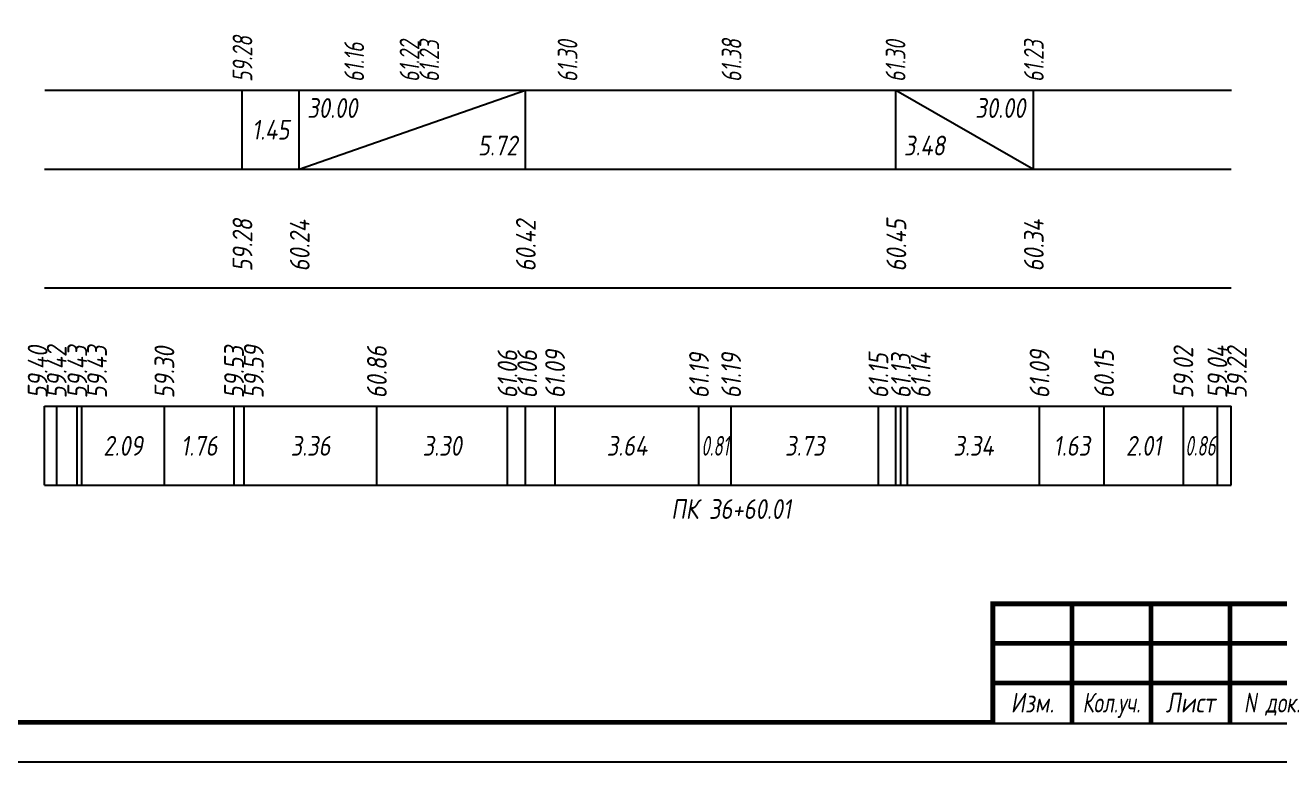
# Model space of a CAD drawing. Extents: x -717 to 1451, y -133302 to 233.
# Drawn here: x 77.5 to 236.3, y -57780.4 to -57687.2 of the extents above; entities that cross this region are included whole.
import ezdxf
from ezdxf.enums import TextEntityAlignment as Align

# ---------------------------------------------------------------- set-up
doc = ezdxf.new("R2010")
doc.units = 0
for name, color, linetype in [('Зарамочное оформление', 7, 'Continuous'), ('Код_510', 7, 'Continuous'), ('Код_514', 1, 'Continuous'), ('Код_516', 1, 'Continuous'), ('Подписи поперечников', 7, 'Continuous'), ('Таблица', 7, 'Continuous')]:
    doc.layers.add(name, color=color, linetype=linetype)
doc.styles.add('М', font='romand.shx', dxfattribs={"width": 0.8, "oblique": 10, "height": 2.5})

# ---------------------------------------------------------------- blocks, each defined once
blk = doc.blocks.new('Штамп')
at = {"linetype": 'Continuous'}
blk.add_wipeout([(199.95, -411.25), (384.95, -411.25), (384.95, -426.25), (199.95, -426.25)], dxfattribs=at).dxf.layer = 'Зарамочное оформление'
at = {"layer": 'Зарамочное оформление', "linetype": 'Continuous', "lineweight": -3, "const_width": 0.6, "flags": 128}
for points in [[(199.95, -426.25), (199.95, -411.25), (384.95, -411.25)], [(209.95, -411.25), (209.95, -426.25)], [(219.95, -411.25), (219.95, -426.25)], [(229.95, -411.25), (229.95, -426.25)], [(199.95, -416.25), (264.95, -416.25)], [(199.95, -421.25), (264.95, -421.25)]]:
    blk.add_lwpolyline(points, dxfattribs=at)
at = {"layer": 'Зарамочное оформление', "linetype": 'Continuous', "style": 'М', "oblique": 10}
for s, width, p in [('Изм.', 0.8, (204.95, -423.75)), ('Кол.уч.', 0.7, (214.95, -423.75)), ('Лист', 0.8, (224.95, -423.75)), ('N док.', 0.7, (235.28, -423.75))]:
    blk.add_text(s, height=2.5, dxfattribs=dict(at, width=width)).set_placement(p, align=Align.MIDDLE_CENTER)
blk = doc.blocks.new('шифр')
blk.add_blockref('Штамп', (0, -57409))

msp = doc.modelspace()

# ---------------------------------------------------------------- linework, layer by layer
at = {"flags": 128}
msp.add_lwpolyline([(-30.054, -57780.421), (389.946, -57780.421), (389.946, -57483.421), (-30.054, -57483.421)], close=True, dxfattribs=at)
at = {"const_width": 0.6, "flags": 128}
msp.add_lwpolyline([(-10.054, -57775.421), (384.946, -57775.421), (384.946, -57488.421), (-10.054, -57488.421)], close=True, dxfattribs=at)
at = {"layer": 'Код_510'}
for p, q in [((79.946, -57745.421), (79.946, -57735.421)), ((81.494, -57745.421), (81.494, -57735.421)), ((84.104, -57745.421), (84.104, -57735.421)), ((84.669, -57745.421), (84.669, -57735.421)), ((95.122, -57745.421), (95.122, -57735.421)), ((103.934, -57745.421), (103.934, -57735.421)), ((105.214, -57745.421), (105.214, -57735.421)), ((122.006, -57745.421), (122.006, -57735.421)), ((138.529, -57745.421), (138.529, -57735.421)), ((140.804, -57745.421), (140.804, -57735.421)), ((144.552, -57745.421), (144.552, -57735.421)), ((162.766, -57745.421), (162.766, -57735.421)), ((166.833, -57745.421), (166.833, -57735.421)), ((185.471, -57745.421), (185.471, -57735.421)), ((187.685, -57745.421), (187.685, -57735.421)), ((188.318, -57745.421), (188.318, -57735.421)), ((189.144, -57745.421), (189.144, -57735.421)), ((205.854, -57745.421), (205.854, -57735.421)), ((214.017, -57745.421), (214.017, -57735.421)), ((224.052, -57745.421), (224.052, -57735.421)), ((228.36, -57745.421), (228.36, -57735.421)), ((230.083, -57745.421), (230.083, -57735.421))]:
    msp.add_line(p, q, dxfattribs=at)
at = {"layer": 'Код_516'}
for p, q in [((104.946, -57705.421), (104.946, -57695.421)), ((112.192, -57705.421), (112.192, -57695.421)), ((112.192, -57705.421), (140.804, -57695.421)), ((140.804, -57705.421), (140.804, -57695.421)), ((187.685, -57705.421), (187.685, -57695.421)), ((187.685, -57695.421), (205.083, -57705.421)), ((205.083, -57705.421), (205.083, -57695.421))]:
    msp.add_line(p, q, dxfattribs=at)
at = {"layer": 'Таблица'}
for p, q in [((80, -57695.421), (230.137, -57695.421)), ((79.946, -57705.421), (230.083, -57705.421)), ((79.946, -57720.421), (230.083, -57720.421)), ((79.946, -57735.421), (230.083, -57735.421)), ((79.946, -57745.421), (230.083, -57745.421))]:
    msp.add_line(p, q, dxfattribs=at)

# ---------------------------------------------------------------- texts
at = {"layer": 'Код_510', "style": 'М', "oblique": 10, "width": 0.8}
for s, p in [('59.40', (79.083, -57734.421)), ('59.42', (81.494, -57734.421)), ('59.43', (84.104, -57734.421)), ('59.43', (86.604, -57734.421)), ('59.30', (95.122, -57734.421)), ('59.53', (103.934, -57734.421)), ('59.59', (106.434, -57734.421)), ('60.86', (122.006, -57734.421)), ('61.06', (138.529, -57734.421)), ('61.06', (141.029, -57734.421)), ('61.09', (144.552, -57734.421)), ('61.19', (162.766, -57734.421)), ('61.19', (166.833, -57734.421)), ('61.15', (185.471, -57734.421)), ('61.13', (188.318, -57734.421)), ('61.14', (190.818, -57734.421)), ('61.09', (205.854, -57734.421)), ('60.15', (214.017, -57734.421)), ('59.02', (224.052, -57734.421)), ('59.04', (228.36, -57734.421)), ('59.22', (230.82, -57734.421))]:
    msp.add_text(s, height=2.5, rotation=90, dxfattribs=at).set_placement(p, align=Align.MIDDLE_LEFT)
at = {"layer": 'Код_510', "style": 'М', "oblique": 10}
for s, width, p in [('2.09', 0.8, (89.895, -57740.421)), ('1.76', 0.8, (99.528, -57740.421)), ('3.36', 0.8, (113.61, -57740.421)), ('3.30', 0.8, (130.268, -57740.421)), ('3.64', 0.8, (153.659, -57740.421)), ('0.81', 0.6, (164.799, -57740.421)), ('3.73', 0.8, (176.152, -57740.421)), ('3.34', 0.8, (197.499, -57740.421)), ('1.63', 0.8, (209.935, -57740.421)), ('2.01', 0.8, (219.035, -57740.421)), ('0.86', 0.6, (226.206, -57740.421))]:
    msp.add_text(s, height=2.5, dxfattribs=dict(at, width=width)).set_placement(p, align=Align.MIDDLE_CENTER)
at = {"layer": 'Код_514', "style": 'М', "oblique": 10, "width": 0.7}
for s, p in [('59.28', (105, -57694.382)), ('61.22', (126.137, -57694.382)), ('61.23', (128.637, -57694.382)), ('61.30', (146.137, -57694.382)), ('61.38', (166.887, -57694.382)), ('61.30', (187.637, -57694.382)), ('61.23', (205.137, -57694.382)), ('61.16', (119.137, -57694.382))]:
    msp.add_text(s, height=2.5, rotation=90, dxfattribs=at).set_placement(p, align=Align.MIDDLE_LEFT)
at = {"layer": 'Код_516', "style": 'М', "oblique": 10, "width": 0.8}
msp.add_text('30.00', height=2.5, dxfattribs=at).set_placement((113.192, -57696.421), align=Align.TOP_LEFT)
msp.add_text('30.00', height=2.5, dxfattribs=at).set_placement((204.083, -57696.421), align=Align.TOP_RIGHT)
msp.add_text('1.45', height=2.5, dxfattribs=at).set_placement((108.569, -57700.421), align=Align.MIDDLE_CENTER)
msp.add_text('5.72', height=2.5, dxfattribs=at).set_placement((139.804, -57704.421), align=Align.BOTTOM_RIGHT)
msp.add_text('3.48', height=2.5, dxfattribs=at).set_placement((188.685, -57704.421), align=Align.BOTTOM_LEFT)
for s, p in [('59.28', (105, -57718.371)), ('60.24', (112.246, -57718.371)), ('60.42', (140.858, -57718.371)), ('60.45', (187.739, -57718.371)), ('60.34', (205.137, -57718.371))]:
    msp.add_text(s, height=2.5, rotation=90, dxfattribs=at).set_placement(p, align=Align.MIDDLE_LEFT)
at = {"layer": 'Подписи поперечников', "style": 'М', "oblique": 10, "width": 0.8}
msp.add_text('ПК 36+60.01', height=2.5, dxfattribs=at).set_placement((166.833, -57750.421), align=Align.BOTTOM_CENTER)

# ---------------------------------------------------------------- next in the draw order: block references
msp.add_blockref('шифр', (0, 59.829))

doc.saveas('drawing.dxf')
